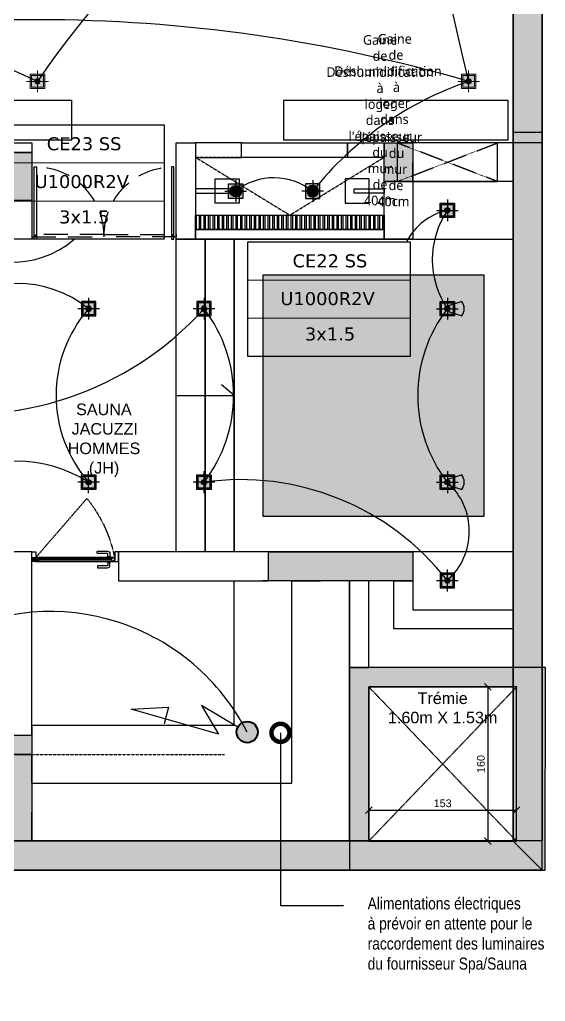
# Model space of a CAD drawing. Header units: millimetres. Extents: x 31778 to 54642, y 18502 to 28743.
# Drawn here: x 38699 to 39245, y 19521 to 20539 of the extents above; entities that cross this region are included whole.
import ezdxf
from ezdxf import colors
from ezdxf.entities.mleader import LeaderData, LeaderLine
from ezdxf.enums import TextEntityAlignment as Align
from ezdxf.math import Vec2, Vec3

# ---------------------------------------------------------------- set-up
doc = ezdxf.new("R2010")
doc.units = ezdxf.units.MM
for name, pattern in [('ACAD_ISO03W100', [30, 12, -18]), ('CACHE', [0.375, 0.25, -0.125]), ('PROJECTION', [0.375, 0.25, -0.125])]:
    doc.linetypes.add(name, pattern=pattern)
doc.layers.add('A-ANNO-050-LEGN', color=4, linetype='Continuous', lineweight=5)
doc.layers.add('STRUCTURE POUTRES', color=5, linetype='ACAD_ISO03W100', lineweight=20)
doc.layers.add('A-TECH-ELEC-VU', color=1, linetype='Continuous', lineweight=9, true_color=0xff0000)
for name, color, linetype in [('CIRCUITS ECLAIRAGE', 1, 'Continuous'), ('FORCE', 3, 'Continuous'), ('Plan Archi', 8, 'Continuous')]:
    doc.layers.add(name, color=color, linetype=linetype)
doc.styles.add('0-TEXT-ANNO', font='', dxfattribs={"height": 2.5})
doc.styles.add('1-LIGHT-COND', font='')
doc.styles.get("Standard").update_dxf_attribs({"font": 'arial.ttf'})
doc.styles.add('Verdana', font='verdana.ttf')
doc.styles.get('0-TEXT-ANNO').set_extended_font_data('Roboto Light')
doc.styles.get('1-LIGHT-COND').set_extended_font_data('Roboto Condensed Light')
doc.dimstyles.new('Copie1.50', dxfattribs={"dimtxt": 8, "dimasz": 7, "dimexe": 0.18, "dimexo": 0.0625, "dimgap": 3, "dimtad": 3, "dimdec": 0, "dimzin": 0, "dimdsep": 46, "dimtxsty": 'Standard', "dimblk1": 'OBLIQUE', "dimblk2": 'OBLIQUE', "dimsah": 1, "dimcen": 0.09, "dimse1": 1, "dimse2": 1, "dimclrt": 256, "dimadec": 0, "dimazin": 0, "dimtfac": 1, "dimtdec": 0, "dimtofl": 0, "dimtmove": 0, "dimatfit": 3, "dimfxl": 1, "dimtolj": 1, "dimtzin": 0, "dimarcsym": 0})

# ---------------------------------------------------------------- blocks, each defined once
blk = doc.blocks.new('_OBLIQUE')
at = {"color": 0, "linetype": 'ByBlock'}
blk.add_line((-0.5, -0.5), (0.5, 0.5), dxfattribs=at)
blk = doc.blocks.new('*D194')
at = {"layer": 'Defpoints', "color": 0, "transparency": 16777216}
for p in [(39061.7, 19767), (39215.1, 19767), (39215.1, 19719.1)]:
    blk.add_point(p, dxfattribs=at)
at = {"layer": 'Plan Archi', "color": 0, "lineweight": -2, "transparency": 16777216}
blk.add_line((39061.7, 19719.1), (39215.1, 19719.1), dxfattribs=at)
at = {"layer": 'Plan Archi', "color": 0, "lineweight": -2, "transparency": 16777216, "xscale": 7, "yscale": 7, "zscale": 7, "rotation": 180}
blk.add_blockref('_OBLIQUE', (39061.7, 19719.1), dxfattribs=at)
at = {"layer": 'Plan Archi', "color": 0, "lineweight": -2, "transparency": 16777216, "xscale": 7, "yscale": 7, "zscale": 7}
blk.add_blockref('_OBLIQUE', (39215.1, 19719.1), dxfattribs=at)
at = {"layer": 'Plan Archi', "transparency": 16777216, "insert": (39138.4, 19726.2), "char_height": 8, "attachment_point": 5}
blk.add_mtext('\\A1;153', dxfattribs=at)
blk = doc.blocks.new('*D195')
at = {"layer": 'Defpoints', "color": 0, "transparency": 16777216}
for p in [(39138.4, 19847), (39138.4, 19687), (39185.2, 19687)]:
    blk.add_point(p, dxfattribs=at)
at = {"layer": 'Plan Archi', "color": 0, "lineweight": -2, "transparency": 16777216}
blk.add_line((39185.2, 19847), (39185.2, 19687), dxfattribs=at)
at = {"layer": 'Plan Archi', "color": 0, "lineweight": -2, "transparency": 16777216, "xscale": 7, "yscale": 7, "zscale": 7}
for p, rotation in [((39185.2, 19847), 90), ((39185.2, 19687), 270)]:
    blk.add_blockref('_OBLIQUE', p, dxfattribs=dict(at, rotation=rotation))
at = {"layer": 'Plan Archi', "transparency": 16777216, "insert": (39178.1, 19767), "char_height": 8, "attachment_point": 5, "rotation": 90}
blk.add_mtext('\\A1;160', dxfattribs=at)
blk = doc.blocks.new('A$C41E20939')
at = {"color": 252, "linetype": 'PROJECTION'}
blk.add_line((86, 4), (32.8, 65.4), dxfattribs=at)
at = {"color": 252}
for p, q in [((11.1, 5), (8.9, 5)), ((11.1, 4.8), (8.9, 4.8)), ((86.2, 0), (81.7, 0)), ((83, 3.2), (83, 1.1)), ((83, 3.2), (84.5, 3.2)), ((83, 1.1), (83.1, 1.1)), ((83.9, 1.1), (83.1, 1.1)), ((83.2, 1.4), (83.2, 3)), ((83.2, 2.4), (83.4, 2.4)), ((84.2, 2.3), (83.2, 2.3)), ((84.5, 3.1), (83.3, 3.1)), ((85.3, 2), (83.3, 2.4)), ((83.9, 1.3), (83.3, 1.3)), ((83.4, 2.8), (83.4, 2.7)), ((83.4, 2.7), (83.4, 2.5)), ((83.4, 2.7), (83.6, 2.7)), ((83.4, 2.5), (83.4, 2.2)), ((83.4, 2.2), (83.4, 2.1)), ((83.4, 2.1), (83.4, 2)), ((83.5, 2.1), (83.4, 2.1)), ((83.6, 2.9), (83.5, 2.9)), ((83.5, 2.9), (83.5, 2.9)), ((83.5, 2), (83.5, 2.9)), ((84, 1.4), (83.5, 2.2)), ((84.1, 2), (83.5, 2.1)), ((83.6, 2), (83.5, 2)), ((83.5, 2), (83.5, 2)), ((83.7, 3.1), (83.6, 3)), ((83.6, 3), (83.6, 2.9)), ((83.6, 2.7), (83.9, 2.6)), ((83.6, 1.4), (83.6, 2)), ((83.7, 1.3), (83.6, 1.4)), ((83.7, 3.1), (84.9, 3.1)), ((83.7, 2.8), (83.7, 2.1)), ((83.7, 1.3), (84.1, 1.3)), ((83.9, 2.6), (85, 2.4)), ((83.9, 1.3), (83.9, 1.1)), ((85.8, 1.1), (83.9, 1.1)), ((84.3, 1.8), (84.1, 2.1)), ((84.9, 1.8), (84.1, 2)), ((84.7, 1.2), (84.3, 1.8)), ((85.6, 1.7), (84.4, 1.7)), ((85.6, 1.2), (84.4, 1.2)), ((84.5, 3.2), (84.5, 3.1)), ((84.5, 3.2), (85.8, 3.2)), ((85.5, 2.8), (84.8, 2.8)), ((84.9, 3.2), (84.9, 3.1)), ((85, 2.7), (85, 2.8)), ((85.5, 2.2), (85, 2.7)), ((85, 2.1), (85, 2.7)), ((85, 2.4), (85, 2.4)), ((85.1, 2.2), (85.1, 1.9)), ((85.1, 1.7), (85.2, 1.7)), ((85.2, 1.7), (85.7, 1.2)), ((85.3, 2.4), (85.3, 3.3)), ((85.4, 1.4), (86.5, 1.4)), ((85.8, 2.8), (85.5, 2.8)), ((85.5, 2.2), (85.7, 2.7)), ((85.5, 2.2), (85.5, 2.2)), ((85.7, 1.9), (85.5, 2)), ((85.8, 3.2), (85.8, 3.2)), ((85.8, 3.2), (85.8, 1.8)), ((85.8, 1.1), (85.8, 1.1)), ((85.9, 0.9), (85.9, 2)), ((86.1, 3.3), (86.1, 3.3)), ((86.1, 3.3), (87.3, 3.3)), ((86.1, 3.2), (86.1, 3.3)), ((86.1, 3.3), (88.7, 3.3)), ((86.1, 1.8), (86.1, 3.2)), ((87.2, 3.2), (86.1, 3.2)), ((87.1, 2.8), (86.1, 2.8)), ((86.1, 1.1), (86.1, 0.9)), ((86.2, 0.9), (86.1, 0.9)), ((86.2, 2.7), (86.4, 2.2)), ((86.4, 2), (86.2, 1.9)), ((86.2, 1.2), (86.8, 1.7)), ((86.2, 1), (86.2, 1.2)), ((86.2, 1), (86.4, 1)), ((86.2, 0.9), (86.2, 1)), ((88.7, 0.9), (86.2, 0.9)), ((86.7, 1.7), (86.3, 1.7)), ((87.5, 1.2), (86.3, 1.2)), ((87.7, 1), (86.4, 1)), ((86.6, 3.3), (86.6, 2.4)), ((88.7, 2.4), (86.6, 2)), ((87.5, 1.7), (86.7, 1.7)), ((86.8, 1.9), (86.8, 2.2)), ((86.9, 2.8), (86.9, 2.1)), ((86.9, 2.4), (88, 2.6)), ((86.9, 2.4), (86.9, 2.4)), ((87.7, 2), (87, 1.8)), ((87.2, 3.2), (87.2, 3.1)), ((87.2, 3.1), (88.3, 3.1)), ((87.2, 1.2), (87.6, 1.8)), ((87.3, 3.3), (88.7, 3.3)), ((87.3, 3.2), (87.3, 3.3)), ((88.4, 3.2), (87.3, 3.2)), ((87.8, 2.1), (87.6, 1.8)), ((88.5, 2.3), (87.7, 2.3)), ((88.4, 2.1), (87.7, 2)), ((88.5, 1.1), (87.7, 1)), ((88.3, 1.3), (87.8, 1.3)), ((88.4, 2.2), (87.9, 1.4)), ((88, 2.6), (88.2, 2.7)), ((88.2, 2), (88.2, 2.9)), ((88.2, 2.7), (88.5, 2.7)), ((88.3, 3.1), (88.5, 3)), ((88.5, 1.4), (88.3, 1.3)), ((88.5, 2.1), (88.4, 2.1)), ((88.5, 3), (88.5, 2.5)), ((88.5, 2.5), (88.5, 2.2)), ((88.6, 2.3), (88.5, 2.3)), ((88.5, 2.2), (88.5, 1.4)), ((88.6, 3), (88.6, 1.2)), ((88.7, 0.9), (88.7, 3.3)), ((11.1, -0.8), (8.9, -0.8)), ((11.1, -1), (8.9, -1))]:
    blk.add_line(p, q, dxfattribs=at)
for points in [[(11.1, 4.7), (11.1, 7.9, -0.414214), (11.6, 8.4), (21.7, 8.4, 0.414214), (22, 8.7), (22, 10.3, 0.414214), (21.7, 10.6), (11.4, 10.6, 0.414207), (8.9, 8.1), (8.9, 4.7)], [(11.1, -0.7), (11.1, -3.9, 0.414214), (11.6, -4.4), (21.6, -4.4, -0.414214), (21.9, -4.7), (21.9, -6.3, -0.414214), (21.6, -6.6), (11.4, -6.6, -0.414207), (8.9, -4.1), (8.9, -0.7)]]:
    blk.add_lwpolyline(points, format="xyb", dxfattribs=at)
for points in [[(0, 9.5), (0, 5.4), (0, 9.5), (0.5, 9.5), (0.5, 10), (3.8, 10), (3.8, 0.9), (4.8, 0.9), (4.8, 0), (0.5, 0), (0.5, 0), (0, 0), (0, 9.5)], [(89.3, 1), (89.3, 4), (4, 4), (4.1, 1), (5, 1), (5, 0), (86.2, 0), (86.2, 1), (89.3, 1)], [(7, 2), (82.9, 2)], [(90, 0.5), (90, 9.5), (89.5, 9.5), (89.5, 10), (86, 10), (86, 0.9), (85, 0.9), (85, 0), (89.5, 0), (89.5, 0), (90, 0), (90, 9.5)]]:
    blk.add_lwpolyline(points, dxfattribs=at)
for points in [[(85.9, 3.8), (4, 3.8), (4, 4), (85.9, 4)], [(4.1, 1), (5, 1), (5, 0.2), (7, 0.2), (7, 3.8), (4, 3.8)], [(5, 0.2), (84.9, 0.2), (84.9, 0), (5, 0)], [(7, 3.8), (86.2, 3.8), (86.2, 0.2), (7, 0.2)], [(7.9, 4.7), (12.2, 4.7), (12.1, 4), (7.9, 4)], [(82.9, 0.2), (84.9, 0.2), (84.9, 1), (85.9, 1), (85.9, 3.8), (82.9, 3.8)], [(7.8, -0.7), (12.1, -0.7), (12.1, 0), (7.8, 0)]]:
    blk.add_lwpolyline(points, close=True, dxfattribs=at)
for centre in [(83.7, 2.3), (85.3, 2.8), (85.9, 1.4), (86.6, 2.8), (88.2, 2.3)]:
    blk.add_circle(centre, 0.188, dxfattribs=at)
at = {"color": 252, "linetype": 'PROJECTION'}
blk.add_arc((142.9, -23.6), 141.6, 141.0606, 168.7646, dxfattribs=at)
at = {"color": 252}
for centre, radius, start, end in [((83.3, 3), 0.15, 90, 180), ((83.3, 1.4), 0.15, 180, 210), ((83.3, 1.4), 0.15, 210, 270), ((83.5, 2.8), 0.075, 90, 180), ((83.7, 2.3), 0.338, 90, 180), ((83.7, 2.3), 0.338, 180, 215), ((83.5, 2), 0.075, 180, 270), ((83.7, 2.3), 0.338, 339.8499, 90), ((84.2, 2.2), 0.188, 159.8499, 215), ((84.4, 1.7), 0.488, 215, 270), ((84.4, 1.9), 0.188, 215, 270), ((84.9, 2), 0.15, 259, 314.265), ((85.3, 2.8), 0.356, 90, 180), ((85, 2.3), 0.15, 349, 79), ((85.5, 2.1), 0.488, 180, 225), ((84.9, 2), 0.15, 314.265, 349), ((85.3, 2.8), 0.356, 50, 90), ((85.7, 2.2), 0.188, 160, 225), ((85.3, 2.8), 0.356, 340, 50), ((85.6, 1.9), 0.188, 270, 312.8334), ((85.6, 1), 0.188, 53.1301, 90), ((85.8, 2), 0.188, 225, 282.7691), ((85.9, 1.4), 0.375, 77.231, 132.8334), ((85.9, 1.4), 0.375, 225, 306.8699), ((85.9, 1.4), 0.375, 233.1301, 315), ((85.9, 1.4), 0.375, 239.3166, 249.5127), ((85.9, 1.4), 0.375, 47.1666, 102.7691), ((86.1, 2), 0.188, 257.231, 315), ((86.6, 2.8), 0.356, 90, 200), ((86.3, 1.9), 0.188, 227.1666, 270), ((86.3, 1), 0.188, 90, 126.8699), ((86.2, 2.2), 0.188, 315, 20), ((86.6, 2.8), 0.356, 0, 90), ((86.9, 2.3), 0.15, 101, 191), ((86.4, 2.1), 0.488, 315, 0), ((87, 2), 0.15, 191, 225.735), ((87, 2), 0.15, 225.735, 281), ((87.5, 1.9), 0.188, 270, 325), ((87.5, 1.7), 0.488, 270, 325), ((88.2, 2.3), 0.338, 90, 200.1501), ((87.7, 2.2), 0.188, 325, 20.1501), ((88.2, 2.3), 0.338, 0, 90), ((88.4, 3), 0.15, 0, 90), ((88.2, 2.3), 0.338, 325, 0), ((88.4, 1.2), 0.15, 275, 0)]:
    blk.add_arc(centre, radius, start, end, dxfattribs=at)
blk = doc.blocks.new('A$C2dfc1057')
h = blk.add_hatch(color=252)
h.dxf.hatch_style = 1
h.paths.add_polyline_path([(-0.6, 7.857), (-0.3, 7.857), (-0.3, 0.502), (-0.6, 0.502)])
h = blk.add_hatch(color=252)
h.dxf.hatch_style = 1
h.paths.add_polyline_path([(-1.941, 7.746), (-1.641, 7.746), (-1.641, 7.346), (-1.941, 7.346)])
h = blk.add_hatch(color=252)
h.dxf.hatch_style = 1
h.paths.add_polyline_path([(-5.9, 7.646), (-5.6, 7.646), (-5.6, 7.146), (-5.9, 7.146)])
h = blk.add_hatch(color=252)
h.dxf.hatch_style = 1
h.paths.add_polyline_path([(-3.141, 3.502), (-1.641, 3.502), (-1.641, 3.202), (-3.141, 3.202)])
h = blk.add_hatch(color=252)
h.dxf.hatch_style = 1
h.paths.add_polyline_path([(-2.1, 0.502), (-2.1, 2.102), (-0.6, 2.102), (-0.6, 2.302), (-2.3, 2.302), (-2.3, 0.502)])
h = blk.add_hatch(color=252)
h.dxf.hatch_style = 1
h.paths.add_polyline_path([(-7.9, 1.6), (-5.6, 1.6), (-5.6, 1.4), (-7.9, 1.4)])
h = blk.add_hatch(color=252)
h.dxf.hatch_style = 1
h.paths.add_polyline_path([(-5.8, 1.4), (-5.6, 1.4), (-5.6, 0.502), (-5.8, 0.502)])
h = blk.add_hatch(color=252)
h.dxf.hatch_style = 1
h.paths.add_polyline_path([(-0.3, 0.502), (-7.9, 0.502), (-7.9, 0.202), (-0.3, 0.202)])
at = {"color": 252}
for points in [[(-0.6, 7.857), (-0.3, 7.857), (-0.3, 0.502), (-0.6, 0.502)], [(-1.941, 7.746), (-1.641, 7.746), (-1.641, 7.346), (-1.941, 7.346)], [(-5.9, 7.646), (-5.6, 7.646), (-5.6, 7.146), (-5.9, 7.146)], [(-3.141, 3.502), (-1.641, 3.502), (-1.641, 3.202), (-3.141, 3.202)], [(-2.1, 0.502), (-2.1, 2.102), (-0.6, 2.102), (-0.6, 2.302), (-2.3, 2.302), (-2.3, 0.502)], [(-7.9, 1.6), (-5.6, 1.6), (-5.6, 1.4), (-7.9, 1.4)], [(-5.8, 1.4), (-5.6, 1.4), (-5.6, 0.502), (-5.8, 0.502)], [(-0.3, 0.502), (-7.9, 0.502), (-7.9, 0.202), (-0.3, 0.202)]]:
    blk.add_lwpolyline(points, close=True, dxfattribs=at)
blk = doc.blocks.new('A$C021d6aa6')
at = {"color": 252, "linetype": 'PROJECTION'}
blk.add_lwpolyline([(-0.75, -0.025), (0, -0.025), (0, 0), (-0.75, 0)], close=True, dxfattribs=at)
at = {"color": 252}
blk.add_lwpolyline([(-0.05, 0.025), (-0.025, 0.025), (-0.025, -0.725), (-0.05, -0.725)], close=True, dxfattribs=at)
blk.add_circle((-0.037, -0.013), 0.0075, dxfattribs=at)
at = {"color": 252, "linetype": 'PROJECTION'}
blk.add_arc((-0.037, -0.013), 0.712, 180, 270, dxfattribs=at)
blk = doc.blocks.new('*U168')
at = {"color": 252}
blk.add_lwpolyline([(0.205, -0.024), (0.205, -0.125, 0.414214), (0.206, -0.126), (0.454, -0.126, 0.414214), (0.455, -0.125), (0.455, 0.123, 0.414214), (0.454, 0.124), (0.206, 0.124, 0.414214), (0.205, 0.123), (0.205, 0.022)], format="xyb", close=True, dxfattribs=at)
blk.add_lwpolyline([(0, 0.022), (0.36, 0.022), (0.36, -0.024), (0, -0.024)], close=True, dxfattribs=at)
blk = doc.blocks.new('*U167')
at = {"color": 252}
blk.add_lwpolyline([(0.155, -0.024), (0.155, -0.125, 0.414214), (0.156, -0.126), (0.404, -0.126, 0.414214), (0.405, -0.125), (0.405, 0.123, 0.414214), (0.404, 0.124), (0.156, 0.124, 0.414214), (0.155, 0.123), (0.155, 0.022)], format="xyb", close=True, dxfattribs=at)
blk.add_lwpolyline([(0, 0.022), (0.31, 0.022), (0.31, -0.024), (0, -0.024)], close=True, dxfattribs=at)
blk = doc.blocks.new('_DotSmall')
at = {"color": 0, "linetype": 'ByBlock', "const_width": 0.5}
blk.add_lwpolyline([(-0.0625, 0, 1), (0.0625, 0, 1)], format="xyb", close=True, dxfattribs=at)
blk = doc.blocks.new('SPOT-NORMAL')
at = {"true_color": 0xffffff}
h = blk.add_hatch(color=7, dxfattribs=at)
h.dxf.hatch_style = 1
h.paths.add_polyline_path([(-0.075, 0.075), (0.075, 0.075), (0.075, -0.075), (-0.075, -0.075)])
h = blk.add_hatch(color=256)
h.dxf.hatch_style = 1
edge = h.paths.add_edge_path()
edge.add_arc((0, 0), 0.0273, 0, 360)
for points in [[(0, 0.113), (0, -0.113)], [(-0.113, 0), (0.113, 0)]]:
    blk.add_lwpolyline(points)
at = {"flags": 128}
for points in [[(-0.075, 0.075), (0.075, 0.075), (0.075, -0.075), (-0.075, -0.075)], [(-0.061, 0.061), (0.061, 0.061), (0.061, -0.061), (-0.061, -0.061)]]:
    blk.add_lwpolyline(points, close=True, dxfattribs=at)
blk.add_circle((0, 0), 0.0273)
blk = doc.blocks.new('*U144')
at = {"color": 0, "linetype": 'PROJECTION', "lineweight": -2, "transparency": 16777216}
for p, q in [((0, 0), (40, 104.1)), ((0, 104.1), (40, 0))]:
    blk.add_line(p, q, dxfattribs=at)
blk.add_lwpolyline([(0, 0), (40, 0), (40, 104.1), (0, 104.1)], close=True)
blk = doc.blocks.new('SPOT-ORIENTABLE')
at = {"true_color": 0xffffff}
h = blk.add_hatch(color=7, dxfattribs=at)
h.dxf.hatch_style = 1
h.paths.add_polyline_path([(-0.075, 0.075), (0.075, 0.075), (0.075, -0.075), (-0.075, -0.075)])
h = blk.add_hatch(color=256)
h.dxf.hatch_style = 1
edge = h.paths.add_edge_path()
edge.add_arc((0, 0), 0.0273, 0, 360)
h = blk.add_hatch(color=7, dxfattribs=at)
h.dxf.hatch_style = 1
edge = h.paths.add_edge_path()
edge.add_line((0.15, 0.075), (0, 0.027))
edge.add_line((0, 0.027), (0, -0.027))
edge.add_line((0, -0.027), (0.15, -0.075))
edge.add_arc((0.05, 0), 0.125, 323.1301, 396.8699)
for points in [[(0, 0.113), (0, -0.113)], [(-0.113, 0), (0.113, 0)]]:
    blk.add_lwpolyline(points)
at = {"flags": 128}
for points in [[(-0.075, 0.075), (0.075, 0.075), (0.075, -0.075), (-0.075, -0.075)], [(-0.061, 0.061), (0.061, 0.061), (0.061, -0.061), (-0.061, -0.061)]]:
    blk.add_lwpolyline(points, close=True, dxfattribs=at)
blk.add_lwpolyline([(0.15, 0.075), (0, 0.027), (0, -0.027), (0.15, -0.075, 0.333333)], format="xyb", close=True, dxfattribs=at)
blk.add_circle((0, 0), 0.0273)
blk = doc.blocks.new('SPOT-ETANCHE')
at = {"true_color": 0xffffff}
h = blk.add_hatch(color=7, dxfattribs=at)
h.dxf.hatch_style = 1
h.paths.add_polyline_path([(-0.075, 0.075), (0.075, 0.075), (0.075, -0.075), (-0.075, -0.075)])
h = blk.add_hatch(color=256)
h.dxf.hatch_style = 1
edge = h.paths.add_edge_path()
edge.add_arc((0, 0), 0.05, 0, 360)
for points in [[(0, 0.1125), (0, -0.1125)], [(-0.1125, 0), (0.1125, 0)]]:
    blk.add_lwpolyline(points)
blk.add_lwpolyline([(-0.075, 0.075), (0.075, 0.075), (0.075, -0.075), (-0.075, -0.075)], close=True)
for radius in [0.06, 0.05]:
    blk.add_circle((0, 0), radius)
blk = doc.blocks.new('*U192')
at = {"layer": 'A-TECH-ELEC-VU', "xscale": -99.91905715994717, "yscale": 99.91905715994717, "zscale": 99.91905715994717, "rotation": 180}
blk.add_blockref('SPOT-NORMAL', (0, 0), dxfattribs=at)
blk = doc.blocks.new('*U193')
at = {"layer": 'CIRCUITS ECLAIRAGE', "color": 0, "linetype": 'ByBlock', "lineweight": -2, "transparency": 16777216}
for p in [(169324.7, 5570.6), (169772.5, 5570.6)]:
    blk.add_blockref('*U192', p, dxfattribs=at)
blk = doc.blocks.new('alimentation electrique')
at = {"layer": 'FORCE', "lineweight": 50}
blk.add_hatch(color=1, dxfattribs=at).paths.add_polyline_path([(54.9, -36.5, 1), (41.3, -19.1, 1)])
at = {"color": 1, "linetype": 'ByBlock'}
blk.add_lwpolyline([(38.4, -22.6), (0.5, -0.3), (18.2, -30.1), (-72.5, -4), (-33.8, -1.9), (-38.2, -19.2)], dxfattribs=at)
at = {"layer": 'FORCE', "color": 1, "lineweight": 40}
blk.add_circle((48.1, -27.8), 11, dxfattribs=at)
blk = doc.blocks.new('ETIQ ECL')
at = {"color": 6, "linetype": 'ByBlock'}
blk.add_lwpolyline([(-28.09, 19.8), (28.09, 19.8), (28.09, -19.8), (-28.09, -19.8)], close=True, dxfattribs=at)
at = {"layer": 'STRUCTURE POUTRES', "color": 6, "linetype": 'ByBlock'}
for points in [[(-28.09, 19.8), (28.09, 19.8), (28.09, 6.6), (-28.09, 6.6)], [(-28.09, 6.6), (28.09, 6.6), (28.09, -6.6), (-28.09, -6.6)], [(-28.09, -6.6), (28.09, -6.6), (28.09, -19.8), (-28.09, -19.8)]]:
    blk.add_lwpolyline(points, close=True, dxfattribs=at)
at = {"layer": 'STRUCTURE POUTRES', "color": 6, "linetype": 'ByBlock', "style": 'Verdana'}
for tag, p in [('CIRCUIT', (0.33, 10.99)), ('CABLE', (-0.49, -2.08)), ('SECTION', (0.37, -14.32))]:
    blk.add_attdef(tag, text='', height=4.5, dxfattribs=at).set_placement(p, align=Align.CENTER)

msp = doc.modelspace()

# ---------------------------------------------------------------- hatches: boundary and pattern name
at = {"layer": 'Plan Archi'}
h = msp.add_hatch(color=256, dxfattribs=at)
h.dxf.hatch_style = 1
h.paths.add_polyline_path([(39211.662, 21277.574), (39241.662, 21277.574), (39241.662, 20411.574), (39211.662, 20411.574)])
h = msp.add_hatch(dxfattribs=at)
h.set_pattern_fill('ANSI32', color=256, scale=0.5, angle=45)
h.set_pattern_definition([(90, (-110123.335, 15279.362), (-4.7625, 0), []), (90, (-110121.7474, 15280.9497), (-4.7625, 0), [])])
h.paths.add_polyline_path([(39077.559, 20321.574), (38881.675, 20321.574), (38881.675, 20336.574), (39077.559, 20336.574)])
at = {"layer": 'Plan Archi', "true_color": 0x95b0cb}
h = msp.add_hatch(color=253, dxfattribs=at)
h.dxf.hatch_style = 1
h.paths.add_polyline_path([(39181.662, 20024.372), (39181.662, 20274.372), (38951.662, 20274.372), (38951.662, 20024.372)])
at = {"layer": 'Plan Archi'}
h = msp.add_hatch(color=256, dxfattribs=at)
h.paths.add_polyline_path([(39215.08, 19687.004), (39215.08, 19847.004), (39061.66, 19847.004), (39061.66, 19687.004)], flags=16)
h.paths.add_polyline_path([(39244.949, 19657.004), (39245.08, 19867.004), (39041.66, 19867.004), (39041.66, 19657.004)])

# ---------------------------------------------------------------- linework, layer by layer
at = {"layer": 'CIRCUITS ECLAIRAGE', "color": 6}
for centre, radius, start, end in [((40579.06, 20841.615), 1460.404, 165.477819, 194.522181), ((39552.297, 19905.19), 1010.928, 112.507217, 145.663137), ((38269.762, 19511.403), 1062.928, 65.085427, 114.914573), ((38717.538, 18939.789), 1599.574, 73.743706, 106.256294), ((39280.382, 20139.844), 354.748, 108.927027, 141.329755), ((38963.14, 20311.697), 63.671, 50.766159, 128.532521), ((39156.357, 20280.575), 62.331, 102.109445, 153.005153), ((39218.344, 20290.505), 90.758, 145.798845, 214.201155), ((38692.086, 20385.087), 97.208, 222.801597, 310.838712), ((38695.702, 20145.832), 119.949, 51.335545, 128.664455), ((38643.575, 20462.901), 333.023, 259.026189, 317.866659), ((38873.626, 20149.474), 136.78, 138.844308, 221.155692), ((38773.725, 20149.474), 147.474, 322.382637, 37.617363), ((39259.377, 20149.474), 146.906, 142.211602, 217.788398), ((38695.702, 19941.551), 139.706, 57.560788, 122.439212), ((38928.568, 19789.607), 272.517, 38.011346, 98.021281), ((39097.603, 20008.443), 68.476, 311.840312, 48.159688), ((38730.733, 19695.382), 229.879, 27.110629, 117.171269)]:
    msp.add_arc(centre, radius, start, end, dxfattribs=at)
at = {"layer": 'Plan Archi'}
for p, q in [((39211.66, 21718.037), (39211.66, 19687.004)), ((39241.66, 19657.007), (39241.66, 21688.037)), ((39211.662, 20411.574), (39211.662, 21277.574)), ((39241.662, 21277.574), (39241.662, 20411.574)), ((38753.36, 20455.567), (38519.979, 20455.567)), ((38753.36, 20414.8), (38753.36, 20455.567)), ((38972.92, 20455.567), (38972.92, 20414.8)), ((39206.3, 20455.567), (38972.92, 20455.567)), ((39206.3, 20414.8), (39206.3, 20455.567)), ((38519.979, 20414.8), (38753.36, 20414.8)), ((38972.92, 20414.8), (39206.3, 20414.8)), ((39211.662, 20411.574), (39107.559, 20411.574)), ((39107.559, 20411.574), (39107.559, 20391.574)), ((39211.662, 20411.574), (39211.662, 20391.574)), ((39241.662, 20411.574), (39211.662, 20411.574)), ((39107.559, 20371.574), (39107.559, 20391.574)), ((39211.662, 20371.574), (39211.662, 20391.574)), ((39211.662, 20371.574), (39107.559, 20371.574)), ((38921.662, 19807.189), (38921.662, 19957.17)), ((38921.662, 19957.17), (38951.662, 19957.17)), ((38981.662, 19957.17), (38951.662, 19957.17)), ((38981.662, 19747.189), (38981.662, 19957.17)), ((38981.662, 19957.17), (39011.662, 19957.17)), ((38981.662, 19747.189), (38981.662, 19957.17)), ((39041.662, 19957.17), (39011.662, 19957.17)), ((39041.662, 19687.189), (39041.662, 19957.17)), ((38711.669, 19807.189), (38711.669, 19777.189)), ((38711.669, 19807.189), (38921.662, 19807.189)), ((38711.669, 19747.189), (38711.669, 19777.189)), ((38711.669, 19747.189), (38711.669, 19717.189)), ((38711.669, 19747.189), (38981.662, 19747.189)), ((38711.669, 19747.189), (38981.662, 19747.189)), ((38711.669, 19687.189), (38711.669, 19717.189)), ((39211.66, 19687.004), (35974.229, 19686.829)), ((38711.669, 19687.189), (39041.662, 19687.189)), ((39211.66, 19687.004), (39241.66, 19657.007)), ((39241.66, 19657.004), (39211.66, 19687.004)), ((35954.935, 19656.829), (39241.66, 19657.004))]:
    msp.add_line(p, q, dxfattribs=at)
for points in [[(38571.669, 20411.574), (38711.669, 20411.574), (38711.669, 20401.574), (38591.67, 20401.574), (38591.67, 20121.992), (38571.669, 20121.992)], [(38861.675, 20411.574), (38881.675, 20411.574), (38881.675, 20311.574), (38861.675, 20311.574)], [(38929.617, 20411.574), (38881.675, 20411.574), (38881.675, 20396.574), (38929.617, 20396.574)], [(38929.617, 20411.574), (39039.617, 20411.574), (39039.617, 20396.574), (38929.617, 20396.574)], [(39039.617, 20411.574), (39077.559, 20411.574), (39077.559, 20396.574), (39039.617, 20396.574)], [(39077.559, 20371.574), (39107.559, 20371.574), (39107.559, 20311.574), (39077.559, 20311.574)], [(38681.669, 20351.574), (38711.669, 20351.574), (38711.669, 20311.574), (38681.669, 20311.574)], [(39077.559, 20321.574), (38881.675, 20321.574), (38881.675, 20336.574), (39077.559, 20336.574)], [(38881.675, 20321.574), (39077.559, 20321.574), (39077.559, 20311.574), (38881.675, 20311.574)], [(38861.675, 20311.574), (38891.669, 20311.574), (38891.669, 19987.17), (38861.675, 19987.17)], [(38891.669, 20311.574), (38921.662, 20311.574), (38921.662, 19987.17), (38891.669, 19987.17)], [(38921.662, 20311.574), (39211.662, 20311.574), (39211.662, 19987.17), (38921.662, 19987.17)], [(39181.662, 20024.372), (39181.662, 20274.372), (38951.662, 20274.372), (38951.662, 20024.372)], [(38691.667, 19797.01), (38711.669, 19797.01), (38711.669, 19987.168), (38691.667, 19987.168)], [(38957.559, 19987.17), (38801.662, 19987.169), (38801.662, 19957.169), (38957.559, 19957.17)], [(39041.662, 19867.185), (39061.662, 19867.185), (39061.662, 19957.17), (39041.662, 19957.17)], [(39107.559, 19957.17), (39107.559, 19927.17), (39211.662, 19927.17), (39211.662, 19907.17), (39087.559, 19907.17), (39087.559, 19957.17)], [(39244.949, 19657.004), (39245.08, 19867.004), (39041.66, 19867.004), (39041.66, 19657.004)], [(39215.08, 19687.004), (39215.08, 19847.004), (39061.66, 19847.004), (39061.66, 19687.004)]]:
    msp.add_lwpolyline(points, close=True, dxfattribs=at)
at = {"layer": 'Plan Archi', "linetype": 'PROJECTION'}
msp.add_lwpolyline([(38881.675, 20396.574), (38979.617, 20336.574), (39077.559, 20396.574)], close=True, dxfattribs=at)
at = {"layer": 'Plan Archi'}
msp.add_lwpolyline([(38861.675, 20149.372), (38921.662, 20149.372), (38908.65, 20160.577)], dxfattribs=at)
at = {"layer": 'Plan Archi', "linetype": 'CACHE'}
for points in [[(39061.66, 19847.004), (39215.08, 19687.004), (39215.08, 19847.004), (39061.66, 19687.004)], [(38645.267, 19777.007), (38911.669, 19777.007)]]:
    msp.add_lwpolyline(points, dxfattribs=at)

# ---------------------------------------------------------------- block references
at = {"layer": 'CIRCUITS ECLAIRAGE'}
for name, p in [('*U193', (-130607.156, 14904.77)), ('alimentation electrique', (38887.266, 19827.943))]:
    msp.add_blockref(name, p, dxfattribs=at)
at = {"layer": 'CIRCUITS ECLAIRAGE', "color": 6, "linetype": 'ByBlock', "xscale": 3, "yscale": 3, "zscale": 3}
for p, values in [((38764.991, 20370.944), {'SECTION': '3x1.5', 'CABLE': 'U1000R2V', 'CIRCUIT': 'CE23 SS'}), ((39020.291, 20249.468), {'SECTION': '3x1.5', 'CABLE': 'U1000R2V', 'CIRCUIT': 'CE22 SS'})]:
    msp.add_blockref('ETIQ ECL', p, dxfattribs=at).add_auto_attribs(values)
at = {"layer": 'CIRCUITS ECLAIRAGE', "linetype": 'PROJECTION', "xscale": 0.9991905715994777, "yscale": 0.9991905715994777, "zscale": 0.9991905715994777, "rotation": 90}
msp.add_blockref('*U144', (39195.29, 20371.496), dxfattribs=at)
at = {"layer": 'CIRCUITS ECLAIRAGE', "yscale": 99.91905715994717, "zscale": 99.91905715994717}
for name, p, xscale in [('SPOT-ETANCHE', (38923.475, 20361.504), 99.91905715994717), ('SPOT-ETANCHE', (39003.411, 20361.504), -99.91905715994717), ('SPOT-NORMAL', (39143.281, 20341.52), 99.91905715994717), ('SPOT-NORMAL', (38770.641, 20239.49), -99.91905715994717), ('SPOT-NORMAL', (38890.54, 20239.49), -99.91905715994717), ('SPOT-ORIENTABLE', (39143.281, 20239.49), 99.91905715994717), ('SPOT-ORIENTABLE', (39143.281, 20059.458), 99.91905715994717)]:
    msp.add_blockref(name, p, dxfattribs=dict(at, xscale=xscale))
at = {"layer": 'CIRCUITS ECLAIRAGE', "yscale": 99.91905715994717, "zscale": 99.91905715994717, "rotation": 180}
for p, xscale in [((38770.641, 20059.458), 99.91905715994717), ((38890.54, 20059.458), 99.91905715994717), ((39143.281, 19957.427), -99.91905715994717)]:
    msp.add_blockref('SPOT-NORMAL', p, dxfattribs=dict(at, xscale=xscale))
at = {"layer": 'Plan Archi', "xscale": 100, "yscale": 100, "zscale": 100}
msp.add_blockref('A$C2dfc1057', (39271.662, 19637.01), dxfattribs=at)
at = {"layer": 'Plan Archi', "lineweight": 18, "yscale": 100, "zscale": 100, "rotation": 180}
for p, xscale in [((38711.669, 20314.074), 100), ((38861.669, 20314.074), -100)]:
    msp.add_blockref('A$C021d6aa6', p, dxfattribs=dict(at, xscale=xscale))
at = {"layer": 'Plan Archi', "yscale": 100, "zscale": 100, "rotation": 180}
for name, p, xscale in [('*U168', (38881.675, 20361.524), -100), ('*U167', (39077.578, 20361.524), 100)]:
    msp.add_blockref(name, p, dxfattribs=dict(at, xscale=xscale))
at = {"layer": 'Plan Archi', "lineweight": 18, "xscale": -1, "rotation": 5.976468200330486e-05}
msp.add_blockref('A$C41E20939', (38801.669, 19977.189), dxfattribs=at)

# ---------------------------------------------------------------- texts
at = {"layer": 'A-ANNO-050-LEGN', "insert": (39073.337, 20435.054), "char_height": 9.99191, "width": 2.23381, "attachment_point": 5, "style": '0-TEXT-ANNO'}
msp.add_mtext("Gaine de Déshumidification à loger dans l'épaisseur du mur de 40cm", dxfattribs=at)
at = {"layer": 'Plan Archi', "linetype": 'ByBlock', "style": '0-TEXT-ANNO'}
for s, p in [('Gaine', (39070.801, 20514.469)), ('de', (39082.229, 20497.803)), ('Déshumidification', (39025.801, 20481.136)), ('à', (39086.753, 20464.469)), ('loger', (39072.467, 20447.803)), ('dans', (39073.42, 20431.136)), ("l'épaisseur", (39051.515, 20412.565)), ('du', (39082.467, 20395.898)), ('mur', (39076.039, 20379.231)), ('de', (39082.229, 20362.565)), ('40cm', (39070.563, 20345.898))]:
    msp.add_text(s, height=10, dxfattribs=at).set_placement(p)
at = {"layer": 'Plan Archi', "linetype": 'ByBlock'}
for s, p in [('SAUNA', (38757.617, 20129.018)), ('JACUZZI', (38752.955, 20108.813)), ('HOMMES', (38748.932, 20088.6)), ('(JH)', (38770.853, 20068.396))]:
    msp.add_text(s, height=12, rotation=360, dxfattribs=at).set_placement(p)
at = {"layer": 'Plan Archi', "insert": (39138.37, 19825.177), "char_height": 12, "width": 182.53376, "attachment_point": 5}
msp.add_mtext('Trémie\\P1.60m X 1.53m', dxfattribs=at)

# ---------------------------------------------------------------- dimensions: what is measured, and where the dimension line sits
at = {"layer": 'Plan Archi', "color": 6}
for p1, p2, distance, picture, middle in [((39138.37, 19847.004), (39138.37, 19687.004), 46.834, '*D195', (39178.12, 19767.004)), ((39061.66, 19767.004), (39215.08, 19767.004), -47.877, '*D194', (39138.37, 19726.214))]:
    dim = msp.add_aligned_dim(p1=p1, p2=p2, distance=distance, dimstyle='Copie1.50', override={"dimfxl": 0.18, "dimfxlon": 1}, dxfattribs=at)
    dim.commit()
    dim.dimension.update_dxf_attribs({"geometry": picture, "text_midpoint": middle})

# ---------------------------------------------------------------- leaders
at = {"layer": 'CIRCUITS ECLAIRAGE'}
ml = msp.add_multileader_mtext('Standard', dxfattribs=at)
ml.set_content('Alimentations électriques\\Pà prévoir en attente pour le\\Praccordement des luminaires\\Pdu fournisseur Spa/Sauna', color=256, style='1-LIGHT-COND')
ml.set_leader_properties()
ml.set_arrow_properties(name='DOTSMALL')
ml.build(insert=Vec2(0, 0))
ml.multileader.update_dxf_attribs({"dogleg_length": 8.599, "arrow_head_size": 37.47, "scale": 0.05})
ctx = ml.context
ctx.base_point, ctx.scale, ctx.char_height, ctx.arrow_head_size, ctx.landing_gap_size, ctx.plane_origin = Vec3(39035.492, 19620.28), 0.05, 12.48988, 37.47, 24.98, Vec3(39057.247, 19656.454)
notes = []
notes.append((ctx, [(0, (1, 1, 0), (38969.901, 19620.28), (1, 0), 65.591, [(0, [(38969.901, 19799.385)], 0, [])])]))
ctx.mtext.insert, ctx.mtext.flow_direction = Vec3(39060.472, 19628.606), 5
for ctx, leaders in notes:
    for number, flags, end, landing, length, lines in leaders:
        leader = LeaderData()
        leader.index, (leader.has_last_leader_line, leader.has_dogleg_vector, leader.attachment_direction) = number, flags
        leader.last_leader_point, leader.dogleg_vector, leader.dogleg_length = Vec3(end), Vec3(landing), length
        for number, points, colour, breaks in lines:
            line = LeaderLine()
            line.index, line.vertices, line.color, line.breaks = number, Vec3.list(points), colors.encode_raw_color(colour), breaks
            leader.lines.append(line)
        ctx.leaders.append(leader)

doc.saveas('drawing.dxf')
